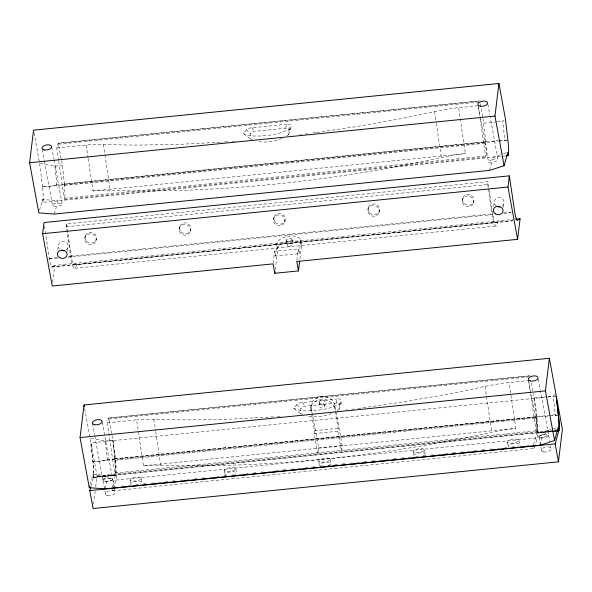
<?xml version="1.0" encoding="UTF-8"?>
<svg xmlns="http://www.w3.org/2000/svg" width="592" height="592" viewBox="0 0 592 592"><rect width="100%" height="100%" fill="white"/><g stroke="black" fill="none" stroke-linecap="round" stroke-linejoin="round"><path stroke-width="0.44" stroke-dasharray="2.96 2.22" d="M66.496 223.88L71.373 256.832A14.097 1.909 84.3 0 0 74.274 264.631L76.716 263.225L76.523 264.55A34.462 4.662 84.3 0 1 72.372 264.868A19.085 2.583 84.3 0 1 70.626 256.121L66.282 226.773L66.496 223.88L487.889 181.603L489.088 189.677M489.214 190.572L492.766 214.556A14.097 1.909 84.3 0 0 495.667 222.355L498.109 220.949L497.916 222.274A34.462 4.662 84.3 0 1 493.765 222.592A19.085 2.583 84.3 0 1 492.019 213.845L487.675 184.497L487.889 181.603M52.666 282.451L54.73 265.431L512.739 219.477M57.772 250.298L58.386 245.266M67.54 251.26L68.087 246.753M93.632 503.992L95.171 491.323M95.719 486.794L97.029 475.938L90.961 442.868L547.134 397.099M252.259 139.853A24.472 12.536 -10.4 0 1 249.979 138.609L250.557 133.866A3.996 2.05 -10.4 0 1 254.752 131.365L285.714 128.257A3.663 1.88 -10.4 0 1 289.096 129.826L288.504 134.747A24.472 12.536 -10.4 0 1 285.862 136.478M273.186 262.974L274.599 251.319L298.279 248.943L299.145 253.65L275.465 256.025L274.599 251.319M275.465 256.025L276.975 243.571A12.01 6.157 -10.4 0 1 289.577 236.067A12.01 6.157 -10.4 0 1 300.655 241.196L301.513 245.902L299.892 259.303M275.243 269.723L277.833 248.277L276.975 243.571M296.866 260.598L298.279 248.943M299.145 253.65L300.655 241.196M302.719 414.652A24.472 12.536 -10.4 0 1 300.44 413.416L301.01 408.665A3.996 2.05 -10.4 0 1 305.206 406.164L336.175 403.063A3.663 1.88 -10.4 0 1 339.556 404.625L338.957 409.553A24.472 12.536 -10.4 0 1 336.323 411.285M310.778 408.021L311.133 405.091M311.192 412.506L311.214 407.755A12.01 10.182 6.9 0 1 321.19 396.418A12.01 10.182 6.9 0 1 334.894 405.379L342.265 445.539L341.554 451.4L337.854 431.242L338.21 428.312L334.539 408.31L334.894 405.379M311.214 407.755L318.585 447.915L317.874 453.775L314.174 433.618L314.53 430.687L311.355 413.416M319.095 405.202L319.451 402.271M324.853 405.912A2.901 2.457 6.9 0 0 320.797 403.263A2.901 2.457 6.9 0 0 320.272 407.496A2.901 2.457 6.9 0 0 324.853 405.912L325.208 402.982A2.901 2.457 6.9 0 0 321.153 400.333A2.901 2.457 6.9 0 0 320.627 404.558A2.901 2.457 6.9 0 0 325.208 402.982M493.728 206.564L494.342 201.524M503.496 207.518L504.044 203.012M505.679 155.918L42.987 202.338L43.098 201.606A14.075 1.902 84.3 0 0 42.528 186.976L497.776 141.303M553.461 430.983L93.447 477.137L93.558 476.412A14.075 1.902 84.3 0 0 92.981 461.775L90.961 442.868M64.291 184.105L64.336 185.474A11.507 1.561 84.3 0 1 64.698 198.246L64.373 199.415L485.766 157.139L486.091 155.962A11.507 1.561 84.3 0 0 485.736 143.19L485.714 141.762L64.321 184.038L485.714 141.762M513.072 220.609L52.288 266.837A14.297 1.931 84.3 0 1 49.38 259.015L44.511 226.122M534.339 398.401L534.754 400.74A34.462 4.662 84.3 0 1 537.81 431.346A19.085 2.583 84.3 0 1 537.255 437.836L534.287 448.47L112.894 490.746L115.862 480.112A19.085 2.583 84.3 0 0 116.417 473.622A34.462 4.662 84.3 0 0 113.361 443.016L112.946 440.677L114.996 459.525A14.097 1.909 84.3 0 1 115.47 475.132L93.477 477.352A14.297 1.931 84.3 0 0 93.011 461.738L558.374 415.044M556.043 431.22L536.855 432.863A14.097 1.909 84.3 0 0 536.389 417.249L533.451 393.547M504.088 120.087L502.763 121.271L504.865 140.548L507.736 140.267M555.207 394.294L553.217 396.07L555.326 415.355L558.197 415.066M285.714 128.257L286.602 124.179L287.653 124.113A4.684 1.517 -8.4 0 1 289.828 124.364C293.114 126.422 288.911 132.201 288.504 134.747M336.175 403.063L337.063 398.978L338.113 398.919A4.684 1.517 -8.4 0 1 340.289 399.163C343.567 401.228 339.364 407.007 338.957 409.553M58.63 160.639L56.765 148.015L58.164 143.19L479.557 100.914M39.509 210.36L42.557 199.43L58.038 200.829M54.36 214.06L56.418 206.667L61.324 205.372A5.113 1.658 -8.4 0 0 61.797 203.67C58.874 203.056 54.812 202.634 52.392 204.647L53.524 205.964L56.418 206.667M57.357 203.315L58.046 200.836M84.811 237.836L85.315 236.045M95.985 240.929A5.802 5.432 15.6 0 0 89.044 233.907A5.802 5.432 15.6 0 0 86.284 242.898A5.802 5.432 15.6 0 0 95.985 240.929L96.489 239.138M114.781 458.844L536.3 416.805L114.781 458.844L114.796 460.273A11.507 1.561 84.3 0 1 115.159 473.045L114.833 474.222L107.226 422.821L108.617 417.989L530.01 375.713M90.199 484.323L93.018 474.229L108.499 475.628L107.818 478.114L103.755 478.654L102.897 479.905C105.235 482.228 109.12 481.57 111.784 480.171A5.113 1.658 -8.4 0 0 112.258 478.469L107.818 478.114M90.998 486.239L93.41 477.574L115.41 475.428M104.821 488.859L106.878 481.466M179.169 228.364L179.665 226.581M115.403 475.369L112.14 487.075L115.817 486.705M190.343 231.457A5.802 5.432 15.6 0 0 183.394 224.442A5.802 5.432 15.6 0 0 180.641 233.426A5.802 5.432 15.6 0 0 190.343 231.457L190.839 229.674M273.526 218.899L274.022 217.116M284.7 221.993A5.802 5.432 15.6 0 0 277.752 214.977A5.802 5.432 15.6 0 0 274.991 223.961A5.802 5.432 15.6 0 0 284.7 221.993L285.196 220.209M367.876 209.435L368.372 207.651M379.05 212.528A5.802 5.432 15.6 0 0 372.109 205.505A5.802 5.432 15.6 0 0 369.349 214.496A5.802 5.432 15.6 0 0 379.05 212.528L379.546 210.737M462.234 199.97L462.729 198.179M473.408 203.056A5.802 5.432 15.6 0 0 466.459 196.041A5.802 5.432 15.6 0 0 463.706 205.032A5.802 5.432 15.6 0 0 473.408 203.056L473.903 201.273M489.495 170.4L491.567 162.97L495.193 161.66A4.692 1.339 -22.2 0 0 497.65 159.929L497.902 159.048L489.991 116.002M491.567 162.97L488.903 162.474A5.113 1.658 -8.4 0 1 489.377 160.772L492.477 159.699L493.18 157.176L502.682 153.979M536.174 416.561L536.189 417.996A11.507 1.561 84.3 0 1 536.552 430.769L536.226 431.945L530.617 394.065M533.533 444.792L536.796 433.092L556.036 431.161M539.956 445.206L542.028 437.769L545.654 436.459A4.692 1.339 -22.2 0 0 548.111 434.735L548.355 433.855L540.452 390.801M542.08 437.762L539.364 437.273A5.113 1.658 -8.4 0 1 539.837 435.571L542.938 434.498L543.641 431.975L558.308 427.039M289.096 129.826L290.694 125.082M339.556 404.625L341.155 399.889M64.454 184.282L62.412 165.449L58.194 143.205M114.907 459.089L112.872 440.256L108.617 417.989M485.847 142.006L482.998 118.748M249.979 138.609L243.386 133.511L247.36 128.827A5.587 1.813 -8.4 0 1 249.395 128.101L286.602 124.179M300.44 413.416L293.847 408.31L297.82 403.626A5.587 1.813 -8.4 0 1 299.855 402.9L337.063 398.978M66.252 249.831L67.769 247.937A5.113 4.78 15.6 0 0 67.074 243.238L65.053 241.699A4.817 4.507 15.6 0 0 60.214 242.187L58.697 244.082A5.113 4.78 15.6 0 0 59.392 248.773M502.208 206.09L503.725 204.196A5.113 4.78 15.6 0 0 503.03 199.504L501.01 197.965A4.817 4.507 15.6 0 0 496.17 198.446L494.653 200.34A5.113 4.78 15.6 0 0 495.349 205.032L496.259 205.927M52.288 266.837L54.73 265.431M290.768 128.753L279.809 133.022A29.408 9.553 -8.4 0 1 265.394 135.686C258.075 136.153 250.172 136.819 243.386 133.511M341.221 403.559L330.262 407.821A29.408 9.553 -8.4 0 1 315.847 410.485C308.536 410.959 300.632 411.618 293.847 408.31M492.477 159.699L494.942 158.9A5.395 1.539 -22.2 0 1 497.546 158.789L497.902 159.048M542.938 434.498L545.402 433.707A5.395 1.539 -22.2 0 1 548.007 433.596L548.355 433.855M503.54 153.683L507.855 152.233M316.764 132.467L356.414 126.607L397.868 119.244A407.133 132.245 -8.4 0 0 434.558 111.548L450.305 108.699A70.722 22.97 -8.4 0 1 458.585 107.7L478.158 105.739M88.171 158.567L92.966 190.972A51.356 16.68 -8.4 0 1 100.536 190.402L110.186 190.328A405.505 131.72 -8.4 0 0 147.097 190.987C233.514 190.55 319.806 181.315 404.662 165.153A407.133 132.245 -8.4 0 0 441.351 157.45L457.098 154.601A70.722 22.97 -8.4 0 1 465.379 153.609L458.585 107.7M357.982 408.48L403.855 401.894L448.322 394.043A407.133 132.245 -8.4 0 0 485.011 386.347L500.765 383.498A70.722 22.97 -8.4 0 1 509.039 382.506L528.619 380.538M107.226 422.821L136.634 419.869L143.427 465.778A51.356 16.68 -8.4 0 1 150.99 465.208L160.639 465.127A405.505 131.72 -8.4 0 0 197.558 465.786C283.968 465.349 370.266 456.121 455.122 439.952A407.133 132.245 -8.4 0 0 491.804 432.256L507.559 429.407A70.722 22.97 -8.4 0 1 515.839 428.408L509.039 382.506M315.995 132.571L311.377 133.178M34.04 132.86L39.634 163.333L42.528 186.976M84.656 408.561L90.088 438.139L92.981 461.775M42.202 186.976L56.928 185.488L56.388 184.926L56.884 184.859L54.856 166.211L39.634 163.333M92.663 461.782L107.389 460.295L106.841 459.725L107.337 459.658L105.317 441.01L90.088 438.139M305.206 133.97L307.522 133.681M351.811 409.257L354.127 408.968M299.811 134.643L301.35 134.451M345.632 410.004L347.178 409.819M58.075 143.316L479.468 101.04M58.512 144.204L478.987 102.016M56.765 148.015L86.173 145.07A51.356 16.68 -8.4 0 1 93.743 144.5L103.393 144.418A405.505 131.72 -8.4 0 0 140.304 145.077L179.916 144.315L220.749 142.176M54.856 166.211L62.412 165.449M483.805 123.173L496.444 121.908M497.347 121.811L502.763 121.271M56.388 184.926L64.439 184.105M485.825 141.836L498.471 140.556M499.374 140.467L504.991 139.912M498.701 141.207L507.892 140.245M64.336 185.474L485.736 143.19M92.966 190.972L465.379 153.609M64.698 198.246L486.091 155.962M66.282 226.773L487.675 184.497M70.626 256.121L492.019 213.845M49.284 258.408L57.535 257.557M68.524 256.484L71.277 256.173M503.659 212.824L510.992 212.062M49.38 259.015L57.624 258.186M67.703 257.172L492.766 214.556M503.755 213.423L511.088 212.691M51.889 267.103L512.657 220.875M73.874 264.927L495.275 222.651M74.999 268.272L496.392 225.989M108.536 418.122L529.929 375.846M108.972 419.01L529.448 376.823M105.317 441.01L112.872 440.256M534.265 397.972L546.904 396.707M547.807 396.618L553.217 396.07M548.051 397.003L556.325 396.174M314.53 430.687L338.21 428.312M314.174 433.618L337.854 431.242M106.841 459.725L114.9 458.904M555.451 414.718L536.3 416.805M114.796 460.273L536.189 417.996M318.585 447.915L342.265 445.539M143.427 465.778L515.839 428.408M115.159 473.045L536.552 430.769M97.029 475.938L553.202 430.169M554.119 430.073L556.88 429.799M554.356 430.895L556.14 430.717M93.477 477.352L553.35 431.213M554.267 431.117L557.013 430.843M115.862 480.112L537.255 437.836M121.338 486.15L123.18 485.965M128.701 485.41L130.536 485.225M136.056 484.67L138.817 484.397M143.419 483.938L146.18 483.657M150.782 483.198L153.543 482.917M158.138 482.458L160.898 482.184M165.501 481.718L168.261 481.444M172.864 480.978L174.699 480.793M180.22 480.245L182.062 480.06M187.583 479.505L189.425 479.32M194.946 478.765L196.788 478.58M202.309 478.025L204.144 477.84M209.664 477.285L211.507 477.1M217.027 476.553L218.87 476.368M224.39 475.813L226.225 475.628M231.746 475.073L233.588 474.888M239.109 474.333L240.951 474.148M246.472 473.593L248.307 473.408M253.827 472.86L255.67 472.675M261.19 472.12L263.033 471.935M268.553 471.38L270.389 471.195M275.909 470.64L278.669 470.366M283.272 469.9L286.032 469.626M290.635 469.167L293.395 468.886M297.991 468.427L300.751 468.146M305.354 467.687L308.114 467.414M312.717 466.947L314.552 466.762M320.072 466.207L323.757 465.845M327.435 465.475L331.113 465.105M334.798 464.735L338.476 464.365M342.154 463.995L344.914 463.721M349.517 463.255L352.277 462.981M356.88 462.515L359.64 462.241M364.235 461.782L366.996 461.501M371.598 461.042L374.359 460.761M378.961 460.302L381.722 460.028M386.317 459.562L389.077 459.288M393.68 458.822L396.44 458.548M401.043 458.09L403.803 457.808M408.399 457.35L411.159 457.068M415.762 456.61L418.522 456.336M425.885 455.596L423.125 455.87A5.802 1.887 -8.4 0 0 423.924 453.043A5.802 1.887 -8.4 0 0 415.932 453.775A5.802 1.887 -8.4 0 0 414.814 456.565M430.48 455.13L433.24 454.856M437.843 454.397L440.603 454.116M445.206 453.657L448.884 453.287M452.562 452.917L456.247 452.547M459.925 452.177L463.603 451.807M467.288 451.444L470.966 451.074M474.643 450.704L477.404 450.423M482.006 449.964L484.767 449.683M489.369 449.224L492.13 448.951M497.65 448.396L499.493 448.211M505.013 447.656L506.848 447.471M512.369 446.916L514.211 446.731M519.732 446.176L521.574 445.998M527.095 445.443L528.93 445.258M235.165 141.125L232.123 141.362M280.297 416.339L276.501 416.613M227.565 141.703L221.504 142.124M273.474 416.827L230.369 419.121L190.757 419.883A405.505 131.72 -8.4 0 1 153.839 419.225L144.196 419.299A51.356 16.68 -8.4 0 0 136.634 419.869M246.183 129.67L250.557 133.866M296.644 404.477L301.01 408.665M251.755 127.672L254.752 131.365M302.209 402.479L305.206 406.164M533.984 446.997L534.287 448.47M112.591 489.273L112.894 490.746M487.852 104.34L489.828 115.107M538.313 379.146L540.289 389.906M548.621 435.29L549.739 441.366M550.53 445.709L551.011 448.314M480.23 103.696L482.835 117.86M531.505 382.928L533.288 392.666M478.181 105.731L480.023 115.736M480.186 116.646L488.533 162.112M528.478 379.627L538.994 436.911M539.031 437.103L541.502 450.586M300.447 239.597L301.313 244.311M291.915 239.257L292.781 243.963M286.299 240.604L287.164 245.31M51.733 147.193L53.887 158.922M54.05 159.825L62.167 204.033M102.194 421.992L112.628 478.832M112.665 479.024L114.101 486.846M114.256 487.712L115.055 492.056M42.224 149.458L44.2 160.232M44.37 161.128L52.444 205.106M92.515 423.369L94.661 435.031M94.824 435.927L102.897 479.905M103.075 480.845L105.546 494.327M528.752 381.44L530.484 393.169M478.425 107.544L480.031 118.363M480.164 119.266L485.766 157.139M518.895 440.307L519.517 444.481M507.433 442.054L508.054 446.227M485.011 386.347L491.804 432.249M434.55 111.54L436.149 122.344M436.282 123.247L441.343 157.45M424.545 449.772L425.16 453.946M413.083 451.526L413.697 455.699M330.188 459.244L330.81 463.418M318.725 460.99L319.34 465.164M235.838 468.709L236.452 472.882M224.368 470.455L224.99 474.629M153.846 419.225L155.578 430.924M155.711 431.827L160.639 465.127M103.393 144.418L110.186 190.328M141.481 478.173L142.095 482.347M86.173 145.07L88.038 157.672M130.018 479.92L130.632 484.093M58.763 161.542L64.373 199.415M93.018 474.229L93.447 477.137M42.557 199.43L42.987 202.338M331.69 413.534A24.472 12.536 -10.4 0 1 306.153 415.836M277.833 248.277A12.01 6.157 -10.4 0 1 290.443 240.774A12.01 6.157 -10.4 0 1 301.513 245.902M282.051 138.387A24.472 12.536 -10.4 0 1 258.023 141.532M310.859 410.685A12.01 10.182 6.9 0 1 320.834 399.356A12.01 10.182 6.9 0 1 334.539 408.31M508.839 446.975A5.802 1.887 -8.4 0 1 510.526 444.222A5.802 1.887 -8.4 0 1 518.274 443.578A5.802 1.887 -8.4 0 1 517.667 446.242M321.271 466.215A5.802 1.887 -8.4 0 1 321.123 463.432A5.802 1.887 -8.4 0 1 329.566 462.515A5.802 1.887 -8.4 0 1 328.249 465.453M226.484 475.598A5.802 1.887 -8.4 0 1 226.625 472.964A5.802 1.887 -8.4 0 1 234.521 471.831A5.802 1.887 -8.4 0 1 235.216 474.347M233.892 474.925A5.802 1.887 -8.4 0 1 233.374 475.095M131.143 484.7A5.802 1.887 -8.4 0 1 133.274 482.029A5.802 1.887 -8.4 0 1 140.733 481.407A5.802 1.887 -8.4 0 1 140.667 483.916M104.784 479.076L103.918 479.505A5.113 1.658 -8.4 0 0 103.445 481.207L105.036 481.651A4.817 1.561 -8.4 0 0 109.875 481.163L111.821 480.364A5.113 1.658 -8.4 0 0 112.295 478.669L110.697 478.218A4.817 1.561 -8.4 0 0 105.857 478.706L104.784 479.076M540.74 435.335L539.874 435.764A5.113 1.658 -8.4 0 0 539.401 437.466L540.992 437.91A4.817 1.561 -8.4 0 0 545.831 437.429L547.778 436.63A5.113 1.658 -8.4 0 0 548.251 434.928L546.653 434.484A4.817 1.561 -8.4 0 0 541.813 434.965L540.74 435.335M464.128 203.515A5.802 5.432 15.6 0 0 473.829 201.546A5.802 5.432 15.6 0 0 466.881 194.531A5.802 5.432 15.6 0 0 464.128 203.515M369.771 212.987A5.802 5.432 15.6 0 0 379.472 211.011A5.802 5.432 15.6 0 0 372.531 203.996A5.802 5.432 15.6 0 0 369.771 212.987M275.413 222.451A5.802 5.432 15.6 0 0 285.122 220.483A5.802 5.432 15.6 0 0 278.173 213.46A5.802 5.432 15.6 0 0 275.413 222.451M181.063 231.916A5.802 5.432 15.6 0 0 190.765 229.948A5.802 5.432 15.6 0 0 183.816 222.925A5.802 5.432 15.6 0 0 181.063 231.916M86.706 241.381A5.802 5.432 15.6 0 0 96.407 239.412A5.802 5.432 15.6 0 0 89.466 232.397A5.802 5.432 15.6 0 0 86.706 241.381M288.385 246.102A2.901 1.487 -10.4 0 0 292.833 244.348A2.901 1.487 -10.4 0 0 288.704 243.46A2.901 1.487 -10.4 0 0 288.385 246.102M287.52 241.395A2.901 1.487 -10.4 0 0 291.967 239.642A2.901 1.487 -10.4 0 0 287.838 238.754A2.901 1.487 -10.4 0 0 287.52 241.395M510.341 443.208A5.802 1.887 -8.4 0 0 518.91 440.404A5.802 1.887 -8.4 0 0 510.252 439.93A5.802 1.887 -8.4 0 0 510.341 443.208M415.984 452.68A5.802 1.887 -8.4 0 0 424.553 449.876A5.802 1.887 -8.4 0 0 415.895 449.395A5.802 1.887 -8.4 0 0 415.984 452.68M321.634 462.145A5.802 1.887 -8.4 0 0 330.203 459.34A5.802 1.887 -8.4 0 0 321.537 458.859A5.802 1.887 -8.4 0 0 321.634 462.145M227.276 471.609A5.802 1.887 -8.4 0 0 235.845 468.805A5.802 1.887 -8.4 0 0 227.187 468.331A5.802 1.887 -8.4 0 0 227.276 471.609M132.919 481.081A5.802 1.887 -8.4 0 0 141.488 478.277A5.802 1.887 -8.4 0 0 132.83 477.796A5.802 1.887 -8.4 0 0 132.919 481.081M107.611 495.667A4.906 2.516 -10.4 0 0 115.137 492.707A4.906 2.516 -10.4 0 0 108.151 491.197A4.906 2.516 -10.4 0 0 107.611 495.667M543.567 451.925A4.906 2.516 -10.4 0 0 551.093 448.965A4.906 2.516 -10.4 0 0 544.107 447.456A4.906 2.516 -10.4 0 0 543.567 451.925"/><path stroke-width="0.89" d="M508.358 155.644L507.855 152.233L504.088 165.73L489.495 170.4L54.36 214.06L38.806 212.883L29.6 162.756L33.544 130.173L498.915 83.479L505.413 118.903L507.892 140.282A14.075 1.902 84.3 0 1 508.469 154.919L508.358 155.644L506.574 155.822M42.631 233.714L43.986 222.533L509.349 175.846L514.751 212.321A14.297 1.931 84.3 0 0 517.652 220.143L520.094 218.744L517.608 239.338L296.762 261.494L298.486 270.914L274.806 273.289L273.082 263.869L52.237 286.032L42.631 233.714L507.995 187.028L509.349 175.846M558.811 430.451L558.308 427.039L554.549 440.529L539.956 445.206L104.821 488.859L89.266 487.69L80.061 437.555L84.005 404.972L549.369 358.286L555.873 393.702L558.352 415.088A14.075 1.902 84.3 0 1 558.922 429.718L558.811 430.451L557.028 430.628M274.806 273.289L275.028 271.506M298.486 270.914L299.678 261.087M504.088 165.73L494.971 116.062L498.915 83.479M554.549 440.529L545.424 390.868L549.369 358.286M90.754 487.105L89.792 490.568L93.085 508.521L558.456 461.827L562.4 429.244L556.325 396.174L558.374 415.044A14.297 1.931 84.3 0 1 558.848 430.658L556.961 431.131M89.266 487.69L89.732 486.002M558.456 461.827L555.163 443.874L558.781 430.887L556.946 431.072M29.6 162.756L494.971 116.062M515.499 219.203L520.094 218.744M80.061 437.555L545.424 390.868M557.013 430.843L558.848 430.658M89.792 490.568L555.163 443.874M507.995 187.028L517.608 239.338M84.005 404.972L84.33 406.771M63.929 250.705A4.817 4.507 15.6 0 1 61.42 250.312M499.885 206.963A4.817 4.507 15.6 0 1 497.376 206.578M94.579 424.708A4.906 2.516 -10.4 0 0 102.113 421.741A4.906 2.516 -10.4 0 0 95.127 420.239A4.906 2.516 -10.4 0 0 94.579 424.708M530.536 380.967A4.906 2.516 -10.4 0 0 538.069 378.007A4.906 2.516 -10.4 0 0 531.083 376.497A4.906 2.516 -10.4 0 0 530.536 380.967M59.355 257.535A4.906 4.159 6.9 0 0 67.103 254.863A4.906 4.159 6.9 0 0 60.251 250.386A4.906 4.159 6.9 0 0 59.355 257.535M495.312 213.793A4.906 4.159 6.9 0 0 503.059 211.129A4.906 4.159 6.9 0 0 496.207 206.645A4.906 4.159 6.9 0 0 495.312 213.793M44.126 149.902A4.906 2.516 -10.4 0 0 51.652 146.942A4.906 2.516 -10.4 0 0 44.666 145.432A4.906 2.516 -10.4 0 0 44.126 149.902M480.082 106.168A4.906 2.516 -10.4 0 0 487.608 103.2A4.906 2.516 -10.4 0 0 480.623 101.691A4.906 2.516 -10.4 0 0 480.082 106.168"/></g></svg>
